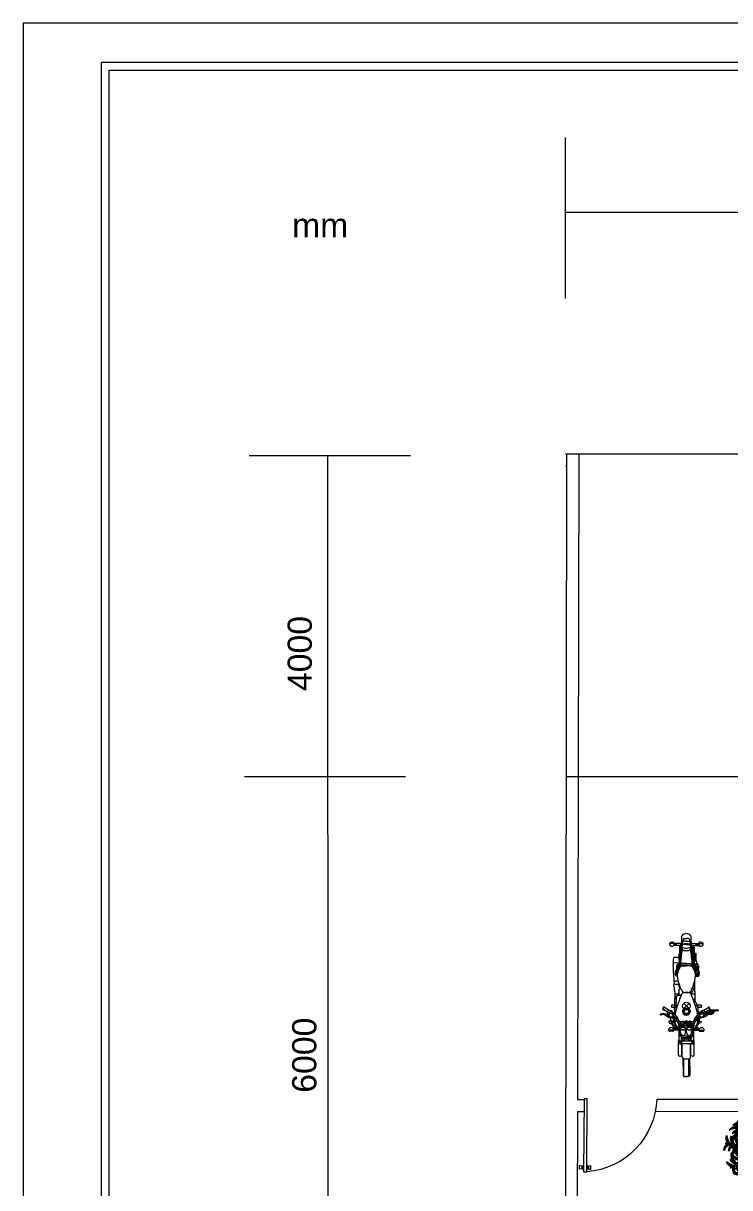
# Model space of a CAD drawing. Header units: millimetres. Extents: x -91.7 to -12.1, y -5.4 to 78.9.
# Drawn here: x -91.73 to -82.96, y 8.88 to 23.33 of the extents above; entities that cross this region are included whole.
import ezdxf

# ---------------------------------------------------------------- set-up
doc = ezdxf.new("R2010")
doc.units = ezdxf.units.MM
doc.linetypes.add('CONTINUA', pattern=[0])
doc.layers.get('0').update_dxf_attribs({"lineweight": 5})
for name, color, linetype, lineweight in [('Denah', 7, 'Continuous', 13), ('Furniture', 253, 'Continuous', 9), ('Pintu DKK', 7, 'Continuous', 9)]:
    doc.layers.add(name, color=color, linetype=linetype, lineweight=lineweight)
doc.layers.add('Tanaman', color=112, linetype='CONTINUA')
doc.layers.add('Tulisan', color=112, linetype='CONTINUA')
doc.styles.get("Standard").update_dxf_attribs({"font": 'Arial.ttf'})

# ---------------------------------------------------------------- blocks, each defined once
blk = doc.blocks.new('pintu benar')
at = {"lineweight": 15}
for p, q in [((19.807, -25.466), (21.268, -25.459)), ((21.133, -25.457), (21.155, -25.445)), ((21.133, -25.457), (21.231, -25.456)), ((21.133, -25.46), (21.133, -25.457)), ((21.219, -25.378), (21.145, -25.378)), ((21.154, -25.423), (21.145, -25.378)), ((21.166, -25.423), (21.154, -25.423)), ((21.155, -25.445), (21.155, -25.438)), ((21.161, -25.438), (21.155, -25.438)), ((21.155, -25.445), (21.209, -25.445)), ((21.161, -25.438), (21.161, -25.43)), ((21.166, -25.43), (21.161, -25.43)), ((21.161, -25.438), (21.203, -25.437)), ((21.166, -25.43), (21.166, -25.423)), ((21.166, -25.423), (21.198, -25.423)), ((21.166, -25.43), (21.198, -25.43)), ((21.198, -25.43), (21.198, -25.423)), ((21.198, -25.423), (21.21, -25.423)), ((21.198, -25.43), (21.203, -25.43)), ((21.203, -25.437), (21.203, -25.43)), ((21.203, -25.437), (21.209, -25.437)), ((21.209, -25.445), (21.209, -25.437)), ((21.231, -25.456), (21.209, -25.445)), ((21.21, -25.423), (21.219, -25.378)), ((21.231, -25.459), (21.231, -25.456)), ((21.269, -25.523), (19.807, -25.531)), ((21.134, -25.525), (21.134, -25.528)), ((21.134, -25.528), (21.231, -25.527)), ((21.134, -25.528), (21.156, -25.54)), ((21.154, -25.562), (21.146, -25.606)), ((21.22, -25.606), (21.146, -25.606)), ((21.166, -25.562), (21.154, -25.562)), ((21.156, -25.54), (21.209, -25.539)), ((21.156, -25.54), (21.156, -25.547)), ((21.162, -25.547), (21.156, -25.547)), ((21.162, -25.547), (21.162, -25.554)), ((21.162, -25.547), (21.203, -25.547)), ((21.166, -25.554), (21.162, -25.554)), ((21.166, -25.554), (21.166, -25.562)), ((21.166, -25.554), (21.199, -25.554)), ((21.166, -25.562), (21.199, -25.562)), ((21.182, -25.525), (21.182, -25.525)), ((21.182, -25.525), (21.182, -25.525)), ((21.199, -25.554), (21.203, -25.554)), ((21.199, -25.554), (21.199, -25.562)), ((21.199, -25.562), (21.211, -25.562)), ((21.203, -25.547), (21.203, -25.554)), ((21.203, -25.547), (21.209, -25.547)), ((21.231, -25.527), (21.209, -25.539)), ((21.209, -25.539), (21.209, -25.547)), ((21.211, -25.562), (21.22, -25.606)), ((21.231, -25.524), (21.231, -25.527))]:
    blk.add_line(p, q, dxfattribs=at)
for p, q in [((19.807, -25.531), (19.807, -25.466)), ((21.268, -25.459), (21.269, -25.523))]:
    blk.add_line(p, q)
at = {"color": 8, "lineweight": 15}
blk.add_arc((19.755, -25.41), 1.517, 271.9597, 355.7243, dxfattribs=at)
blk = doc.blocks.new('BIKE 3')
at = {"color": 0}
for p, q in [((761, 306), (808, 380)), ((823, 383), (836, 375)), ((451, 223), (451, 271)), ((463, 207), (463, 287)), ((465, 126), (465, 207)), ((467, 206), (467, 289)), ((470, 290), (475, 290)), ((480, 170), (480, 208)), ((501, 194), (501, 226)), ((507, 245), (507, 253)), ((574, 262), (574, 239)), ((574, 231), (574, 227)), ((590, 278), (610, 278)), ((615, 224), (615, 273)), ((669, 236), (705, 207)), ((670, 237), (702, 283)), ((672, 240), (709, 211)), ((695, 306), (743, 267)), ((709, 284), (743, 259)), ((719, 304), (757, 304)), ((730, 202), (735, 208)), ((731, 277), (739, 288)), ((762, 307), (790, 289)), ((789, 370), (799, 370)), ((790, 289), (839, 360)), ((1222, 199), (1223, 197)), ((1561, 216), (1565, 110)), ((1650, 199), (1654, 119)), ((1840, 113), (1840, 208)), ((1860, 199), (1860, 158)), ((1873, 94), (1873, 197)), ((1876, 198), (1876, 273)), ((-286, 41), (-91, 41)), ((-111, 54), (8, 54)), ((-91, 41), (4, 41)), ((30, 66), (246, 66)), ((62, 126), (258, 126)), ((64, 75), (246, 75)), ((68, 75), (68, 66)), ((92, 75), (92, 66)), ((245, -94), (246, 82)), ((250, 75), (249, -88)), ((251, 87), (296, 88)), ((289, 81), (255, 80)), ((265, 129), (292, 129)), ((294, 76), (296, -88)), ((295, 31), (299, 35)), ((295, 30), (327, 29)), ((298, 119), (458, 119)), ((301, 37), (301, 83)), ((301, 78), (342, 78)), ((307, 72), (301, 71)), ((301, 66), (338, 66)), ((303, 38), (329, 37)), ((342, -1), (342, 78)), ((369, -1), (369, 74)), ((426, 15), (493, 8)), ((427, 93), (492, 95)), ((465, 170), (484, 170)), ((480, 118), (521, 118)), ((495, 170), (501, 170)), ((501, 180), (501, 159)), ((507, 78), (520, 78)), ((534, 78), (538, 78)), ((575, 67), (575, 79)), ((575, 0), (575, 47)), ((575, 0), (575, -47)), ((600, 67), (600, 76)), ((600, 0), (600, 47)), ((600, 0), (600, -47)), ((819, 47), (902, -44)), ((819, -47), (902, 43)), ((1029, 117), (1132, 117)), ((1038, 81), (1038, 117)), ((1061, 117), (1061, 132)), ((1143, 107), (1143, 94)), ((1365, 178), (1425, 178)), ((1475, 111), (1834, 107)), ((1510, 63), (1510, 0)), ((1510, -63), (1510, 0)), ((1521, 0), (1521, 91)), ((1521, 0), (1521, -91)), ((1532, 101), (1539, 101)), ((1538, 133), (1544, 134)), ((1539, 123), (1545, 123)), ((1547, 125), (1546, 132)), ((1549, 0), (1549, 91)), ((1549, 0), (1549, -91)), ((1599, 110), (1607, 119)), ((1607, 119), (1698, 119)), ((1698, 119), (1712, 109)), ((1792, 87), (1799, 73)), ((1795, 108), (1813, 73)), ((1814, 108), (1830, 72)), ((1822, 89), (1868, 89)), ((1840, 158), (1873, 158)), ((1858, 0), (1858, 61)), ((1858, 0), (1858, -61)), ((1870, 0), (1870, 19)), ((1870, 0), (1870, -19)), ((1913, 0), (1913, 57)), ((1913, 0), (1913, -57)), ((1953, 34), (1953, 0)), ((1953, -34), (1953, 0)), ((-286, -41), (-91, -41)), ((-286, -41), (-286, -41)), ((-111, -54), (8, -54)), ((-91, -41), (4, -41)), ((30, -66), (245, -66)), ((62, -126), (258, -126)), ((64, -75), (245, -75)), ((68, -75), (68, -66)), ((92, -75), (92, -66)), ((296, -99), (250, -99)), ((254, -93), (291, -93)), ((265, -129), (292, -129)), ((296, -34), (328, -36)), ((296, -35), (299, -39)), ((298, -119), (458, -119)), ((301, -94), (301, -40)), ((301, -78), (342, -78)), ((302, -40), (330, -41)), ((302, -66), (337, -66)), ((342, -80), (342, -1)), ((369, -1), (369, -77)), ((426, -81), (493, -88)), ((427, -3), (492, -1)), ((465, -126), (465, -207)), ((465, -170), (489, -170)), ((480, -118), (521, -118)), ((480, -170), (480, -208)), ((489, -170), (501, -170)), ((501, -195), (501, -159)), ((534, -78), (538, -78)), ((575, -67), (575, -79)), ((600, -67), (600, -76)), ((766, -175), (766, -209)), ((766, -189), (865, -189)), ((874, -191), (874, -184)), ((931, -143), (1083, -143)), ((1054, -143), (1057, -139)), ((1058, -72), (1058, -133)), ((1058, -81), (1091, -81)), ((1058, -90), (1089, -90)), ((1097, -138), (1098, -137)), ((1105, -135), (1263, -135)), ((1430, -134), (1811, -134)), ((1465, -117), (1818, -117)), ((1475, -111), (1834, -107)), ((1518, -141), (1547, -141)), ((1524, -188), (1538, -188)), ((1527, -155), (1538, -155)), ((1528, -174), (1528, -163)), ((1532, -101), (1539, -101)), ((1544, -183), (1544, -161)), ((1593, -161), (1705, -161)), ((1596, -146), (1705, -146)), ((1711, -155), (1711, -151)), ((1792, -87), (1799, -73)), ((1795, -108), (1813, -73)), ((1814, -108), (1830, -72)), ((1817, -129), (1819, -108)), ((1822, -89), (1868, -89)), ((1840, -113), (1840, -208)), ((1840, -158), (1873, -158)), ((1860, -199), (1860, -158)), ((1873, -94), (1873, -197)), ((451, -223), (451, -271)), ((463, -207), (463, -287)), ((467, -206), (467, -289)), ((470, -290), (475, -290)), ((501, -194), (501, -226)), ((507, -245), (507, -253)), ((669, -236), (705, -207)), ((670, -237), (702, -283)), ((672, -240), (709, -211)), ((677, -267), (677, -267)), ((695, -306), (748, -263)), ((709, -284), (743, -259)), ((719, -304), (745, -304)), ((719, -311), (745, -311)), ((721, -319), (745, -319)), ((730, -202), (735, -208)), ((731, -277), (745, -296)), ((745, -247), (745, -424)), ((745, -252), (760, -252)), ((745, -258), (760, -258)), ((745, -268), (760, -268)), ((750, -242), (754, -242)), ((760, -423), (760, -247)), ((760, -304), (808, -380)), ((762, -307), (790, -289)), ((787, -371), (787, -523)), ((789, -370), (799, -370)), ((790, -289), (839, -360)), ((800, -371), (800, -523)), ((823, -383), (836, -375)), ((1876, -198), (1876, -273)), ((789, -524), (799, -524))]:
    blk.add_line(p, q, dxfattribs=at)
for points in [[(834, 168), (834, 238), (879, 238), (879, 168)], [(834, -242), (834, -188), (879, -188), (879, -242)], [(855, -188), (855, -152), (875, -152), (875, -188)]]:
    blk.add_lwpolyline(points, close=True, dxfattribs=at)
for points in [[(-111, 54), (-258, 54), (-286, 41), (-286, -16)], [(-111, -54), (-258, -54), (-286, -41), (-286, 16)], [(-286, -41), (-286, -41)], [(-286, -41), (-286, -41)], [(-286, -41), (-286, -41)], [(-286, -41), (-286, -41)], [(-286, -41), (-286, -41)]]:
    blk.add_lwpolyline(points, dxfattribs=at)
for points in [[(308, 126, 0.162998), (302, 128, 0.174499), (296, 127, 0.112534), (292, 121, 0.071593), (289, 111, 0.056368), (288, 99, 0.056229), (290, 88, 0.071069)], [(805, 0, 0.074545), (803, 19, 0.085152), (795, 33, 0.106245), (783, 44, 0.128192), (771, 47, 0.128192), (758, 44, 0.106245), (746, 33, 0.085152), (738, 19, 0.074545), (736, 0, 0.074545)], [(736, 0, 0.074545), (738, -19, 0.085152), (746, -33, 0.106245), (758, -44, 0.128192), (771, -47, 0.128192), (783, -44, 0.106245), (795, -33, 0.085152), (803, -19, 0.074545), (805, 0, 0.074545)], [(800, 0, 0.070978), (797, 16, 0.082547), (791, 29, 0.106804), (781, 38, 0.13387), (771, 41, 0.13387), (760, 38, 0.106804), (750, 29, 0.082547), (744, 16, 0.070978), (742, 0, 0.070978)], [(742, 0, 0.070978), (744, -16, 0.082547), (750, -29, 0.106804), (760, -38, 0.13387), (771, -41, 0.13387), (781, -38, 0.106804), (791, -29, 0.082547), (797, -16, 0.070978), (800, 0, 0.070978)], [(1403, 142, 0.056144), (1399, 152, 0.085082), (1395, 158, 0.153535), (1390, 160, 0.197677), (1386, 159, 0.1268), (1382, 155, 0.072333), (1380, 146, 0.051836)], [(288, -99, 0.04633), (288, -109, 0.054735), (290, -117, 0.075752), (294, -124, 0.115645), (298, -128, 0.152555), (303, -129, 0.131265), (308, -126, 0.08683)]]:
    blk.add_lwpolyline(points, format="xyb", dxfattribs=at)
for points in [[(493, 96, 0.18436), (486, 93, 0.102224), (479, 83, 0.061167), (475, 70, 0.04746), (473, 52, 0.04746), (475, 34, 0.061167), (479, 21, 0.102224), (486, 10, 0.18436), (493, 8, 0.18436), (500, 10, 0.102224), (508, 21, 0.061167), (512, 34, 0.04746), (514, 52, 0.04746), (512, 70, 0.061167), (508, 83, 0.102224), (500, 93, 0.18436)], [(493, 91, 0.18436), (487, 88, 0.102224), (480, 79, 0.061167), (476, 67, 0.04746), (475, 51, 0.04746), (476, 35, 0.061167), (480, 23, 0.102224), (487, 14, 0.18436), (493, 11, 0.18436), (499, 14, 0.102224), (506, 23, 0.061167), (510, 35, 0.04746), (511, 51, 0.04746), (510, 67, 0.061167), (506, 79, 0.102224), (499, 88, 0.18436)], [(558, 114, 0.137096), (555, 114, 0.107007), (551, 111, 0.081077), (548, 108, 0.06906), (547, 103, 0.06906), (546, 97, 0.081077), (548, 93, 0.107007), (550, 90, 0.137096), (553, 88, 0.137096), (557, 88, 0.107007), (560, 91, 0.081077), (563, 94, 0.06906), (564, 99, 0.06906), (565, 105, 0.081077), (564, 109, 0.107007), (561, 113, 0.137096)], [(549, 52), (549, 62, -0.414214), (554, 67), (610, 67, -0.414214), (615, 62), (615, 52, -0.414214), (610, 47), (554, 47, -0.414214)], [(493, 0, 0.18436), (486, -3, 0.102224), (479, -13, 0.061167), (475, -27, 0.04746), (473, -44, 0.04746), (475, -62, 0.061167), (479, -76, 0.102224), (486, -86, 0.18436), (493, -88, 0.18436), (500, -86, 0.102224), (508, -76, 0.061167), (512, -62, 0.04746), (514, -44, 0.04746), (512, -27, 0.061167), (508, -13, 0.102224), (500, -3, 0.18436)], [(493, -5, 0.18436), (487, -8, 0.102224), (480, -17, 0.061167), (476, -29, 0.04746), (475, -45, 0.04746), (476, -61, 0.061167), (480, -73, 0.102224), (487, -83, 0.18436), (493, -85, 0.18436), (499, -83, 0.102224), (506, -73, 0.061167), (510, -61, 0.04746), (511, -45, 0.04746), (510, -29, 0.061167), (506, -17, 0.102224), (499, -8, 0.18436)], [(558, -114, 0.137096), (561, -113, 0.107007), (564, -109, 0.081077), (565, -105, 0.06906), (564, -99, 0.06906), (563, -94, 0.081077), (560, -91, 0.107007), (557, -88, 0.137096), (553, -88, 0.137096), (550, -90, 0.107007), (548, -93, 0.081077), (546, -97, 0.06906), (547, -103, 0.06906), (548, -108, 0.081077), (551, -111, 0.107007), (555, -114, 0.137096)], [(549, -52), (549, -62, 0.414214), (554, -67), (610, -67, 0.414214), (615, -62), (615, -52, 0.414214), (610, -47), (554, -47, 0.414214)], [(739, -199), (739, -192, -0.414214), (743, -188), (756, -188, -0.414214), (759, -192), (759, -199, -0.414214), (756, -202), (743, -202, -0.414214)], [(1335, -171), (1335, -170, -0.414214), (1341, -165), (1378, -165, -0.414214), (1384, -170), (1384, -171, -0.414214), (1378, -176), (1341, -176, -0.414214)], [(742, -429), (742, -443, 0.414214), (747, -448), (760, -448, 0.414214), (765, -443), (765, -429, 0.414214), (760, -423), (747, -423, 0.414214)]]:
    blk.add_lwpolyline(points, format="xyb", close=True, dxfattribs=at)
for centre, radius in [((721, 412), 11.3), ((859, 0), 61.7), ((728, -404), 11.3)]:
    blk.add_circle(centre, radius, dxfattribs=at)
for centre, radius, start, end in [((678, 377), 43.8, 356.11, 34.5149), ((576, 381), 157, 335.521, 9.8102), ((817, 374), 10.7, 58.5909, 147.4396), ((798, 336), 43.8, 27.2359, 77.1495), ((661, -54), 266, 94.4969, 146.3702), ((467, 271), 16.1, 122.478, 180), ((467, 223), 16.1, 180, 236.6758), ((479, 241), 37.4, 236.6758, 239.4499), ((669, -72), 268, 95.7787, 141.7622), ((497, 224), 72.1, 116.5157, 122.478), ((471, 227), 21.4, 239.4499, 303.9196), ((470, 279), 10.7, 90, 116.5157), ((588, 113), 118, 120.9152, 170.6258), ((475, 279), 10.7, 60.4512, 90), ((427, 195), 107, 50.303, 60.4512), ((437, 278), 82.6, 303.9196, 319.8337), ((596, 109), 118, 120.9152, 162.8364), ((475, 253), 32.1, 0, 50.303), ((475, 245), 32.1, 319.8337, 0), ((762, -189), 466, 98.2689, 120.2448), ((770, -193), 466, 99.8092, 120.2448), ((590, 262), 16.1, 90, 180), ((580, 227), 5.35, 180, 257.0419), ((610, 358), 139, 257.0419, 270.108), ((959, 307), 371, 193.685, 195.7923), ((814, 264), 213, 192.4698, 195.6556), ((959, 307), 371, 198.4449, 204.6334), ((610, 273), 5.35, 0, 90), ((610, 224), 5.35, 270.108, 0), ((782, 274), 181, 197.8118, 201.3124), ((577, 308), 162, 282.6448, 317.0359), ((814, 264), 213, 200.2574, 210.9013), ((782, 274), 181, 206.8349, 219.1999), ((573, 302), 186, 290.0845, 327.5257), ((641, 206), 5.35, 15.258, 94.4969), ((642, 200), 5.35, 275.7787, 5.1224), ((638, 272), 65.4, 276.8609, 298.2339), ((609, 197), 37.8, 5.1224, 15.258), ((648, -29), 228, 78.6059, 90.3415), ((688, 225), 21.4, 145.519, 220.1735), ((696, 232), 32.9, 220.1735, 272.0633), ((777, 260), 99.8, 153.8354, 174.1311), ((777, 260), 99.8, 177.6075, 186.9102), ((692, 302), 5.35, 50.7024, 153.8354), ((815, 246), 140, 140.8329, 154.5058), ((795, 303), 107, 178.4412, 196.5102), ((492, 404), 290, 314.6409, 330.4011), ((706, 280), 5.35, 52.2473, 145.519), ((653, 378), 69.5, 320.8329, 356.981), ((871, -693), 890, 91.3139, 100.0407), ((411, 318), 308, 354.2669, 359.4898), ((704, 222), 36.4, 358.7033, 35.0034), ((719, 222), 21.4, 319.1855, 358.7033), ((715, 276), 69.6, 287.813, 304.5915), ((743, 285), 5, 36.0442, 142.8763), ((714, 220), 40.6, 39.0272, 51.9723), ((740, 263), 5, 330.4011, 50.7024), ((926, 418), 221, 216.0442, 229.5793), ((714, 220), 40.6, 358.6792, 35.0264), ((505, 148), 251, 9.2486, 15.3175), ((715, 283), 75.3, 301.784, 4.5483), ((757, 309), 5, 270, 327.4396), ((682, 193), 97.8, 24.0671, 37.4396), ((789, 371), 1.07, 180, 270), ((799, 371), 1.07, 270, 0), ((830, 366), 10.7, 325.2222, 58.5909), ((851, 175), 21.4, 43.3243, 91.3139), ((2487, 37913), 37758, 267.539, 267.8259), ((816, 142), 68.7, 24.8614, 43.3243), ((-51838, 357416), 361129, 278.42402, 278.4472), ((1212, 194), 10.7, 28.5514, 98.4472), ((1349, 150), 136, 161.9884, 190.9532), ((1229, 188), 10.7, 94.4358, 161.9884), ((1860, -7946), 8170, 92.3656, 94.4358), ((593, 121), 670, 1.209, 6.9337), ((1534, -548), 764, 81.9901, 90.8607), ((1639, 199), 10.7, 2.8271, 81.9901), ((1897, 231), 64.2, 153.4421, 188.6553), ((1854, 224), 21.4, 188.6553, 237.2071), ((1858, 250), 21.4, 109.0176, 153.4421), ((1873, 252), 54.9, 237.2071, 269.1988), ((1877, 196), 77.9, 96.257, 109.0176), ((1871, 252), 21.4, 10.9617, 96.257), ((1872, 219), 21.4, 269.1988, 353.83), ((1760, 231), 135, 353.83, 10.9617), ((329, -8), 329, 171.0166, 178.6471), ((30, 39), 26.8, 90, 171.0166), ((79, 102), 32.3, 141.0714, 228.4269), ((62, 116), 10.7, 90, 141.0714), ((64, 86), 10.7, 228.4269, 270), ((280, 99), 34.9, 129.1267, 201.768), ((251, 82), 5, 91.2454, 179.6351), ((255, 75), 5, 91.5482, 179.618), ((265, 118), 10.7, 90, 129.1267), ((321, 100), 45, 139.9272, 195.4008), ((289, 76), 5, 0.7742, 91.5482), ((333, 102), 42.3, 162.4663, 198.6092), ((291, -246), 374, 88.4425, 89.8271), ((298, 113), 5.35, 90, 162.4663), ((296, 83), 5, 0, 91.2454), ((303, 33), 5, 87.5104, 149.0362), ((304, 81), 9.86, 283.8649, 337.6772), ((298, 118), 13.1, 2.8664, 39.6164), ((588, -22), 265, 157.7855, 175.5512), ((593, -22), 265, 161.139, 175.5512), ((352, 74), 10.7, 98.3928, 157.7855), ((355, 58), 27.1, 78.207, 98.3928), ((358, 74), 10.7, 0, 78.207), ((355, -22), 102, 70.9427, 83.2667), ((420, 90), 44.8, 140.3451, 189.8858), ((422, 54), 39.2, 81.9071, 275.5234), ((472, 86), 74.1, 154.0504, 182.4153), ((467, 92), 46.5, 144.5037, 178.5752), ((530, 97), 48.2, 153.363, 182.1982), ((756, -192), 367, 113.6956, 133.005), ((753, -188), 367, 114.8801, 132.0607), ((540, 106), 22.6, 87.6878, 168.8293), ((634, 101), 116, 174.9607, 183.2797), ((634, 101), 116, 186.3272, 199.1308), ((218, -3), 314, 0.4743, 11.9881), ((218, 3), 314, 348.0119, 359.5257), ((557, 106), 25.5, 112.3341, 169.2834), ((648, 101), 116, 174.9607, 177.8282), ((648, 101), 116, 181.0009, 199.1308), ((550, 106), 30.9, 237.6522, 307.5564), ((232, -3), 314, 0.4743, 11.9881), ((232, 3), 314, 348.0119, 359.5257), ((548, 90), 39.9, 67.1567, 100.0783), ((580, 109), 73.7, 237.8956, 265.8204), ((234, -3), 314, 0.4743, 8.7537), ((234, 3), 314, 351.2463, 359.5257), ((548, 90), 39.9, 55.1657, 58.4949), ((559, 95), 16.1, 307.5564, 351.4647), ((565, 114), 10.7, 5.5725, 55.1657), ((657, 78), 81.8, 117.0473, 179.6062), ((484, 106), 92.2, 351.4647, 5.5725), ((628, 82), 69.5, 102.6448, 114.8801), ((686, 69), 86.1, 152.2647, 175.3911), ((668, 45), 62.6, 178.1353, 208.6436), ((792, 60), 186, 162.8434, 177.8981), ((664, 154), 56.6, 190.2344, 217.1371), ((638, 94), 32.1, 122.0873, 152.2647), ((585, -2), 32.3, 3.7037, 31.4497), ((585, 2), 32.3, 328.5503, 356.2963), ((580, 304), 162, 283.3715, 301.3249), ((672, 158), 56.6, 189.3206, 216.9338), ((634, 122), 32.1, 107.1265, 117.0473), ((646, 80), 48, 101.4778, 122.0873), ((847, 299), 227, 214.8443, 221.5826), ((855, 304), 227, 214.9067, 221.5218), ((779, 0), 65.4, 96.0397, 263.9603), ((723, 65), 118, 77.8302, 93.9159), ((776, 0), 59.2, 96.8553, 263.1447), ((224, -1818), 2066, 66.226, 75.3033), ((774, 32), 26.8, 45.2016, 99.5831), ((775, 44), 21.4, 53.3568, 98.3291), ((835, -1764), 1935, 84.8293, 91.5713), ((739, -5), 82.4, 3.5313, 53.3568), ((739, 5), 82.4, 306.6432, 356.4687), ((734, -7), 82.4, 4.9264, 45.2016), ((734, 7), 82.4, 314.7984, 355.0736), ((739, 154), 125, 356.6367, 8.2567), ((942, 167), 35.7, 359.0902, 32.2964), ((1007, 142), 21.4, 2.4197, 84.8293), ((241, 110), 789, 358.1325, 2.4197), ((1027, -13), 150, 76.3249, 89.1804), ((854, 144), 199, 357.1486, 11.3635), ((1057, 247), 64.2, 267.8259, 278.424), ((1044, 43), 32.1, 3.1379, 66.226), ((1057, 111), 21.4, 16.782, 76.3249), ((344, 5), 733, 359.6438, 3.1379), ((1049, 109), 29.9, 16.582, 16.782), ((1684, -16), 606, 175.8623, 178.4466), ((1144, 23), 64.2, 117.4623, 175.8623), ((1406, -482), 632, 96.0441, 117.4623), ((1132, 107), 10.7, 1.5482, 90.1731), ((1201, 39), 85.3, 77.8259, 132.9545), ((1354, -69), 217, 55.7768, 94.0288), ((1396, 142), 50.9, 142.4974, 174.0224), ((1365, 167), 10.7, 90, 142.4974), ((1439, 141), 66.5, 146.2979, 174.4306), ((1461, 146), 73.5, 154.8594, 169.0097), ((1462, 545), 392, 259.7205, 277.835), ((1404, 153), 30.2, 18.3548, 54.9232), ((1425, 167), 10.7, 41.095, 90), ((1384, 119), 57.4, 11.0089, 38.6482), ((1406, 151), 35.6, 5.4435, 41.095), ((1398, 119), 57.4, 4.6068, 37.9011), ((1412, 119), 57.4, 356.0108, 36.9065), ((1425, 119), 57.4, 352.3592, 36.9849), ((1427, 35), 89.8, 28.6986, 56.7887), ((1437, 119), 57.4, 351.8913, 37.1496), ((1440, 116), 67.3, 356.0657, 35.4453), ((1539, -18), 120, 93.7127, 111.5258), ((1413, 109), 101, 0.9619, 27.161), ((1478, 63), 32.1, 0, 28.6986), ((1517, 146), 10.7, 52.0446, 97.835), ((1532, 91), 10.7, 90, 180), ((1500, 124), 39, 339.8112, 52.0446), ((1539, 91), 10.7, 0, 90), ((1544, 132), 2.14, 4.3987, 94.6534), ((1544, 125), 2.14, 273.2245, 4.3987), ((2220, 14007), 13932, 267.2401, 268.2527), ((2220, 14005), 13932, 267.2401, 267.631), ((1642, -454), 538, 75.2679, 89.7715), ((2128, -8), 369, 172.3535, 178.7337), ((2128, 8), 369, 181.2663, 187.6465), ((1800, 36), 37.5, 93.6051, 172.3535), ((1819, 93), 28.2, 147.7086, 172.5752), ((1807, 94), 16.1, 172.5752, 205.641), ((1807, -75), 148, 71.5083, 93.6051), ((2075, -14), 277, 161.5361, 177.0433), ((2075, 14), 277, 182.9567, 198.4639), ((1530, -11392), 11478, 87.7087, 88.5244), ((1834, 113), 5.35, 269.3643, 0), ((1853, 61), 5.35, 0, 71.5083), ((1879, 45), 16.1, 89.7388, 174.8595), ((1891, 44), 28.2, 174.8595, 213.0564), ((1854, 19), 16.1, 0, 33.0564), ((1868, 94), 5.35, 270, 0), ((1878, -126), 187, 70.2249, 89.5812), ((1937, 34), 16.1, 0, 76.3878), ((1987, 49), 28.4, 46.8256, 87.7087), ((1944, 3), 91.1, 358.243, 46.8256), ((1944, -3), 91.1, 313.1744, 1.757), ((329, 8), 329, 181.3529, 188.9834), ((30, -39), 26.8, 188.9834, 270), ((79, -102), 32.3, 131.5731, 218.9286), ((62, -116), 10.7, 218.9286, 270), ((64, -86), 10.7, 90, 131.5731), ((250, -94), 5, 179.6351, 270), ((280, -99), 34.9, 177.9696, 230.8733), ((254, -88), 5, 179.618, 270), ((265, -118), 10.7, 230.8733, 270), ((321, -100), 45, 179.4662, 220.0728), ((291, -88), 5, 270, 0.7742), ((333, -102), 42.3, 176.3282, 197.5337), ((298, -113), 5.35, 197.5337, 270), ((291, 246), 374, 270.1729, 271.5575), ((296, -94), 5, 270, 0), ((303, -35), 5, 220.6013, 267.7094), ((298, -118), 13.1, 320.3836, 357.1336), ((588, 19), 265, 184.4488, 202.2145), ((593, 19), 265, 184.4488, 198.861), ((352, -77), 10.7, 202.2145, 261.6072), ((355, -61), 27.1, 261.6072, 281.793), ((358, -77), 10.7, 281.793, 0), ((355, 19), 102, 276.7333, 294.8984), ((420, -90), 44.8, 170.1142, 219.6549), ((422, -42), 39.2, 81.9071, 275.5234), ((472, -86), 74.1, 177.5847, 205.9496), ((467, -92), 46.5, 167.1296, 215.4963), ((661, 54), 266, 210.661, 265.5031), ((669, 72), 268, 216.7554, 264.2213), ((530, -97), 48.2, 168.5129, 206.637), ((753, 188), 367, 227.3251, 245.1199), ((756, 192), 367, 226.995, 246.3044), ((634, -101), 116, 176.7203, 185.0393), ((540, -106), 22.6, 191.1707, 272.3122), ((634, -101), 116, 160.8692, 173.6728), ((648, -101), 116, 160.8692, 178.9991), ((648, -101), 116, 182.1718, 185.0393), ((557, -106), 25.5, 190.7166, 247.6659), ((550, -106), 30.9, 52.4436, 122.3478), ((580, -109), 73.7, 94.1796, 122.1044), ((548, -90), 39.9, 259.9217, 292.8433), ((559, -95), 16.1, 8.5353, 52.4436), ((548, -90), 39.9, 301.5051, 304.8343), ((565, -114), 10.7, 304.8343, 354.4275), ((657, -78), 81.8, 180.3938, 242.9527), ((484, -106), 92.2, 354.4275, 8.5353), ((582, -61), 125, 275.9386, 304.5183), ((628, -82), 69.5, 245.1199, 257.3552), ((686, -69), 86.1, 184.6089, 207.7353), ((668, -45), 62.6, 151.3564, 181.8647), ((792, -60), 186, 182.1019, 197.1566), ((638, -94), 32.1, 207.7353, 237.9127), ((664, -154), 56.6, 142.8629, 169.7656), ((577, -308), 162, 42.9641, 77.3552), ((672, -158), 56.6, 143.0662, 170.6794), ((580, -304), 162, 58.6751, 76.6285), ((634, -122), 32.1, 242.9527, 252.8735), ((646, -80), 48, 237.9127, 258.5222), ((560, -31), 174, 291.2356, 306.3114), ((573, -302), 186, 32.4743, 69.9155), ((847, -299), 227, 138.4174, 145.1557), ((855, -304), 227, 138.4782, 145.0933), ((723, -65), 118, 266.0841, 282.1698), ((224, 1818), 2066, 284.6967, 293.774), ((774, -32), 26.8, 260.4169, 314.7984), ((775, -44), 21.4, 261.6709, 306.6432), ((885, -184), 10.7, 104.9005, 180), ((862, -98), 78.3, 284.9005, 321.068), ((931, -154), 10.7, 90, 141.068), ((1112, -290), 220, 132.3055, 138.2462), ((1053, -49), 119, 213.3859, 232.4739), ((1044, -43), 32.1, 293.774, 356.8621), ((1048, -133), 10.7, 328.0274, 0), ((344, -5), 733, 356.8621, 0.3562), ((1684, 16), 606, 181.5534, 184.1377), ((1144, -23), 64.2, 184.1377, 242.5377), ((1083, -122), 21.4, 270, 309.5387), ((1127, -92), 38.2, 140.0232, 181.4996), ((1105, -93), 16.1, 181.4996, 246.6427), ((1105, -145), 10.7, 90, 129.5387), ((1255, 255), 395, 246.6427, 260.5223), ((1406, 482), 632, 242.5377, 263.9559), ((1354, 69), 217, 265.9712, 304.2232), ((1495, -169), 154, 172.1779, 178.584), ((1495, -169), 154, 182.7243, 189.9832), ((1404, -172), 42.4, 144.2076, 169.9356), ((1404, -172), 42.4, 185.0351, 211.1608), ((1361, -173), 37.8, 326.657, 46.5737), ((1108, 6666), 6813, 272.5486, 273.2315), ((1384, -173), 43.2, 331.7508, 49.9014), ((1397, -171), 45.2, 329.8767, 44.2278), ((1413, -172), 45.2, 331.3167, 48.0597), ((1427, -175), 45.2, 333.1337, 53.4177), ((1443, -177), 45.2, 333.4944, 59.7642), ((1455, -177), 45.2, 327.9971, 63.0183), ((1427, -35), 89.8, 303.2113, 331.3014), ((1500, -174), 28.7, 232.9585, 358.1191), ((1500, -164), 28.5, 2.0694, 105.566), ((1539, 18), 120, 248.4742, 266.2873), ((1478, -63), 32.1, 331.3014, 0), ((1532, -91), 10.7, 180, 270), ((1538, -161), 5.35, 0, 90), ((1538, -183), 5.35, 270, 0), ((1539, -91), 10.7, 270, 0), ((1590, -169), 50.6, 136.8041, 165.0837), ((1553, -86), 84.6, 263.4625, 302.081), ((2220, -14007), 13932, 91.7473, 92.7599), ((2220, -14005), 13932, 92.369, 92.7599), ((1549, -198), 70.3, 44.2115, 65.8484), ((1595, -153), 5.35, 302.081, 44.2115), ((1642, 454), 538, 270.2285, 284.7321), ((1705, -151), 5.35, 0, 90), ((1705, -155), 5.35, 270, 0), ((1800, -36), 37.5, 187.6465, 266.3949), ((1807, -94), 16.1, 154.359, 187.4248), ((1819, -93), 28.2, 187.4248, 212.2914), ((1807, 75), 148, 266.3949, 288.4917), ((1811, -129), 5.35, 270, 352.8434), ((1530, 11392), 11478, 271.4756, 272.3012), ((1834, -113), 5.35, 0, 90.6357), ((1853, -61), 5.35, 288.4917, 0), ((1891, -44), 28.2, 146.9436, 185.1405), ((1879, -45), 16.1, 185.1405, 270.2612), ((1854, -19), 16.1, 326.9436, 0), ((1868, -94), 5.35, 0, 90), ((1878, 126), 187, 270.4188, 289.7751), ((1937, -34), 16.1, 283.6122, 0), ((1987, -49), 28.4, 272.2913, 313.1744), ((467, -223), 16.1, 123.3242, 180), ((467, -271), 16.1, 180, 237.522), ((479, -241), 37.4, 120.5501, 123.3242), ((497, -224), 72.1, 237.522, 243.4843), ((471, -227), 21.4, 56.0804, 120.5501), ((470, -279), 10.7, 243.4843, 270), ((475, -279), 10.7, 270, 299.5488), ((427, -195), 107, 299.5488, 309.697), ((437, -278), 82.6, 40.1663, 56.0804), ((475, -253), 32.1, 309.697, 0), ((475, -245), 32.1, 0, 40.1663), ((731, -210), 143, 176.8662, 191.5327), ((596, -237), 5.35, 191.5327, 252.9735), ((599, -230), 13.4, 252.9735, 301.2477), ((603, -237), 5.35, 301.2477, 350.3235), ((416, -205), 195, 350.3235, 359.2011), ((641, -206), 5.35, 265.5031, 344.742), ((642, -200), 5.35, 354.8776, 84.2213), ((609, -197), 37.8, 344.742, 354.8776), ((638, -272), 65.4, 61.7661, 83.1391), ((648, 29), 228, 269.6585, 281.3941), ((688, -225), 21.4, 139.8265, 214.481), ((696, -232), 32.9, 87.9367, 139.8265), ((777, -260), 99.8, 173.0898, 184.0232), ((777, -260), 99.8, 184.0479, 206.1646), ((692, -302), 5.35, 206.1646, 309.2976), ((795, -303), 107, 162.6819, 181.5588), ((815, -246), 140, 205.4942, 219.1671), ((492, -404), 290, 29.246, 45.3591), ((706, -280), 5.35, 214.481, 307.7527), ((653, -378), 69.5, 3.019, 39.1671), ((411, -318), 308, 0.5102, 5.7331), ((602, -387), 138, 354.628, 31.3104), ((702, -385), 22.1, 332.827, 27.1079), ((704, -222), 36.4, 324.9966, 1.2967), ((719, -222), 21.4, 1.2967, 40.8145), ((715, -276), 69.6, 55.4085, 72.187), ((714, -220), 40.6, 308.0277, 320.9728), ((750, -247), 5.35, 90, 180), ((714, -220), 40.6, 324.9736, 1.3208), ((505, -148), 251, 344.6825, 345.8981), ((715, -283), 75.3, 355.4517, 58.216), ((754, -247), 5.35, 0, 90), ((682, -193), 97.8, 322.5604, 335.9329), ((926, -418), 221, 130.4207, 138.7386), ((1031, -447), 255, 163.1793, 196.8207), ((789, -371), 1.07, 90, 180), ((799, -371), 1.07, 0, 90), ((798, -336), 43.8, 282.8505, 332.7641), ((830, -366), 10.7, 301.4091, 34.7778), ((1359, -192), 16.1, 189.9832, 260.825), ((1391, 3), 214, 260.825, 278.8122), ((1377, -189), 10.7, 211.1608, 264.9489), ((1378, -174), 25.6, 264.9489, 288.6948), ((1426, -373), 179, 93.7618, 103.0406), ((1383, -188), 10.7, 288.6948, 326.657), ((1433, -638), 444, 83.5447, 92.3456), ((1423, -203), 5.35, 278.8122, 353.7644), ((1402, -201), 26.6, 353.7644, 15.854), ((1854, -224), 21.4, 122.7929, 171.3447), ((1897, -231), 64.2, 171.3447, 206.5579), ((1858, -250), 21.4, 206.5579, 250.9824), ((1873, -252), 54.9, 90.8012, 122.7929), ((1877, -196), 77.9, 250.9824, 263.743), ((1871, -252), 21.4, 263.743, 349.0383), ((1872, -219), 21.4, 6.17, 90.8012), ((1760, -231), 135, 349.0383, 6.17), ((755, -381), 42.9, 276.551, 302.6508), ((747, -490), 44.1, 47.9628, 73.0112), ((789, -523), 1.07, 180, 270), ((799, -523), 1.07, 270, 0), ((817, -374), 10.7, 212.5604, 301.4091)]:
    blk.add_arc(centre, radius, start, end, dxfattribs=at)
blk = doc.blocks.new('A$C5D061C3B')
at = {"color": 72}
for p in [(1.03, 5.72), (5.26, 6.09), (0.66, 1.49), (6.07, 1.49)]:
    blk.add_line(p, (3.37, 3.38), dxfattribs=at)
at = {"color": 96}
for p in [(1.48, 6.08), (5.71, 5.71), (1.48, 0.67), (6.08, 1.48)]:
    blk.add_line(p, (3.38, 3.38), dxfattribs=at)
at = {"color": 40}
for p in [(3.38, 6.68), (0.13, 3.95), (6.63, 3.95), (3.95, 0.13)]:
    blk.add_line(p, (3.38, 3.38), dxfattribs=at)
at = {"color": 96}
for centre, radius, start, end in [((1.41, 5.11), 0.762, 71.29, 134.6243), ((1.42, 4.03), 1.72, 79.0763, 108.3794), ((2.42, 5.82), 0.762, 115.3757, 178.71), ((3.44, 5.44), 1.72, 141.6206, 170.9237), ((2.68, 5.45), 0.762, 115.3757, 178.71), ((3.7, 5.07), 1.72, 141.6206, 170.9237), ((3.34, 5.09), 1.06, 119.6063, 189.7511), ((4.18, 4.87), 1.77, 139.9634, 183.6288), ((3.87, 5.83), 0.38, 94.742, 213.7475), ((4.45, 5.68), 0.826, 139.618, 183.2106), ((2.85, 4.99), 1.77, 346.3712, 30.0366), ((3.71, 5.06), 1.06, 340.2489, 50.3937), ((3.36, 5.1), 1.72, 359.0763, 28.3794), ((4.43, 5.29), 0.762, 351.29, 54.6243), ((4.74, 5.61), 0.762, 351.29, 54.6243), ((3.68, 5.42), 1.72, 359.0763, 28.3794), ((1.12, 4.31), 0.38, 94.742, 213.7475), ((1.7, 4.16), 0.826, 139.618, 183.2106), ((1.78, 3.99), 1.06, 60.2489, 130.3937), ((1.7, 3.14), 1.77, 66.3712, 110.0366), ((1.67, 4.74), 0.762, 71.29, 134.6243), ((1.68, 3.66), 1.72, 79.0763, 108.3794), ((3.69, 4.6), 1.06, 119.6063, 189.7511), ((4.52, 4.38), 1.77, 139.9634, 183.6288), ((4.04, 4.21), 1.03, 111.3654, 211.5741), ((4.7, 4.01), 1.56, 131.8122, 193.3335), ((2.19, 4.23), 1.56, 336.6665, 38.1878), ((2.87, 4.32), 1.03, 318.4259, 58.6346), ((3.28, 4.63), 1.06, 340.2489, 50.3937), ((2.42, 4.56), 1.77, 346.3712, 30.0366), ((4.99, 2.85), 1.77, 59.9634, 103.6288), ((5.06, 3.71), 1.06, 39.6063, 109.7511), ((5.1, 3.36), 1.72, 61.6206, 90.9237), ((5.29, 4.43), 0.762, 35.3757, 98.71), ((5.42, 3.68), 1.72, 61.6206, 90.9237), ((5.61, 4.74), 0.762, 35.3757, 98.71), ((2.19, 0.02), 3.57, 70.4772, 111.6585), ((1.45, 3.13), 0.376, 122.0577, 257.8533), ((1.59, 3.67), 0.38, 94.742, 213.7475), ((1.75, 3.13), 0.529, 140.1845, 223.654), ((2.16, 3.52), 0.826, 139.618, 183.2106), ((2.12, 3.5), 1.06, 60.2489, 130.3937), ((2.05, 2.64), 1.77, 66.3712, 110.0366), ((2.01, 3.07), 0.506, 93.8744, 233.9763), ((2.36, 3.05), 1.03, 38.4259, 138.6346), ((2.33, 2.35), 1.56, 56.6665, 118.1878), ((2.49, 2.93), 0.825, 128.7536, 199.097), ((2.39, 3.75), 0.574, 99.9865, 199.4034), ((3.6, 3.31), 1.65, 142.5759, 170.8942), ((2.9, 2.8), 0.855, 116.4477, 194.3672), ((4.74, 1.78), 2.79, 140.4007, 163.139), ((2.84, 3.74), 0.372, 69.2257, 210.1279), ((3.11, 3.59), 0.515, 105.4398, 183.6694), ((4.23, 2.19), 1.56, 51.8122, 113.3335), ((4.32, 2.87), 1.03, 31.3654, 131.5741), ((4.01, 4.7), 1.56, 256.6665, 318.1878), ((4.21, 4.04), 1.03, 238.4259, 338.6346), ((4.56, 2.42), 1.77, 59.9634, 103.6288), ((4.63, 3.28), 1.06, 39.6063, 109.7511), ((5.74, 1.77), 1.72, 61.6206, 90.9237), ((5.93, 2.84), 0.762, 35.3757, 98.71), ((1.07, 2.75), 0.376, 122.0577, 257.8533), ((1.37, 2.75), 0.529, 140.1845, 223.654), ((2.05, 4.11), 1.77, 249.9634, 293.6288), ((2.12, 3.25), 1.06, 229.6063, 299.7511), ((2.33, 4.4), 1.56, 241.8122, 303.3335), ((2.36, 3.71), 1.03, 221.3654, 321.5741), ((3.69, 2.16), 1.06, 170.2489, 240.3937), ((4.52, 2.38), 1.77, 176.3712, 220.0366), ((4.04, 2.54), 1.03, 148.4259, 248.6346), ((4.7, 2.74), 1.56, 166.6665, 228.1878), ((2.35, 2.33), 1.56, 331.8122, 33.3335), ((3.05, 2.36), 1.03, 311.3654, 51.5741), ((4.38, 4.52), 1.77, 266.3712, 310.0366), ((2.64, 2.05), 1.77, 339.9634, 23.6288), ((3.5, 2.12), 1.06, 319.6063, 29.7511), ((4.6, 3.69), 1.06, 260.2489, 330.3937), ((4.87, 4.18), 1.77, 266.3712, 310.0366), ((3.14, 1.7), 1.77, 339.9634, 23.6288), ((3.99, 1.78), 1.06, 319.6063, 29.7511), ((5.09, 3.34), 1.06, 260.2489, 330.3937), ((5.07, 3.7), 1.72, 279.0763, 308.3794), ((5.45, 2.68), 0.762, 271.29, 334.6243), ((1.7, 3.62), 1.77, 249.9634, 293.6288), ((1.78, 2.76), 1.06, 229.6063, 299.7511), ((1.67, 2.01), 0.762, 225.3757, 288.71), ((1.68, 3.1), 1.72, 251.6206, 280.9237), ((2.68, 1.31), 0.762, 181.29, 244.6243), ((3.7, 1.68), 1.72, 189.0763, 218.3794), ((3.34, 1.66), 1.06, 170.2489, 240.3937), ((4.18, 1.89), 1.77, 176.3712, 220.0366), ((4.79, 1.38), 0.762, 181.29, 244.6243), ((5.81, 1.75), 1.72, 189.0763, 218.3794), ((3.66, 1.68), 1.72, 341.6206, 10.9237), ((4.74, 1.67), 0.762, 315.3757, 18.71), ((5.44, 3.44), 1.72, 279.0763, 308.3794), ((5.82, 2.42), 0.762, 271.29, 334.6243), ((1.42, 2.73), 1.72, 251.6206, 280.9237), ((1.41, 1.64), 0.762, 225.3757, 288.71), ((2.42, 0.94), 0.762, 181.29, 244.6243), ((3.44, 1.31), 1.72, 189.0763, 218.3794), ((3.68, 0.11), 0.826, 86.7894, 130.382), ((3.53, 0.69), 0.38, 56.2525, 175.258)]:
    blk.add_arc(centre, radius, start, end, dxfattribs=at)
at = {"color": 72}
for centre, radius, start, end in [((2, 5.62), 0.762, 125.3757, 188.71), ((3.07, 5.42), 1.72, 151.6206, 180.9237), ((2.32, 5.3), 0.762, 125.3757, 188.71), ((3.39, 5.1), 1.72, 151.6206, 180.9237), ((3.03, 5.06), 1.06, 129.6063, 199.7511), ((3.89, 4.99), 1.77, 149.9634, 193.6288), ((3.9, 5.94), 0.762, 125.3757, 188.71), ((4.97, 5.74), 1.72, 151.6206, 180.9237), ((3.4, 5.09), 1.06, 350.2489, 60.3937), ((2.57, 4.87), 1.77, 356.3712, 40.0366), ((4.06, 5.45), 0.762, 1.29, 64.6243), ((3.05, 5.07), 1.72, 9.0763, 38.3794), ((3.3, 5.44), 1.72, 9.0763, 38.3794), ((4.32, 5.82), 0.762, 1.29, 64.6243), ((1.13, 4.75), 0.762, 81.29, 144.6243), ((1.32, 3.68), 1.72, 89.0763, 118.3794), ((1.45, 4.43), 0.762, 81.29, 144.6243), ((1.64, 3.36), 1.72, 89.0763, 118.3794), ((1.68, 3.71), 1.06, 70.2489, 140.3937), ((1.76, 2.85), 1.77, 76.3712, 120.0366), ((3.46, 4.64), 1.06, 129.6063, 199.7511), ((4.32, 4.56), 1.77, 149.9634, 193.6288), ((3.87, 4.32), 1.03, 121.3654, 221.5741), ((4.56, 4.24), 1.56, 141.8122, 203.3335), ((2.71, 4.22), 1.03, 328.4259, 68.6346), ((2.04, 4.02), 1.56, 346.6665, 48.1878), ((2.22, 4.38), 1.77, 356.3712, 40.0366), ((3.05, 4.6), 1.06, 350.2489, 60.3937), ((5.04, 3.14), 1.77, 69.9634, 113.6288), ((4.96, 4), 1.06, 49.6063, 119.7511), ((5.07, 3.66), 1.72, 71.6206, 100.9237), ((5.07, 4.75), 0.762, 45.3757, 108.71), ((0.91, 3.88), 0.38, 184.742, 303.7475), ((1.06, 4.45), 0.826, 229.618, 273.2106), ((2.11, 3.29), 1.06, 70.2489, 140.3937), ((2.18, 2.43), 1.77, 76.3712, 120.0366), ((2.43, 2.88), 1.03, 48.4259, 148.6346), ((2.51, 2.19), 1.56, 66.6665, 128.1878), ((2.73, 4.7), 1.56, 221.8122, 283.3335), ((2.53, 4.04), 1.03, 201.3654, 301.5741), ((4.41, 2.36), 1.56, 61.8122, 123.3335), ((4.38, 3.05), 1.03, 41.3654, 141.5741), ((4, 4.7), 1.56, 256.6665, 318.1878), ((4.2, 4.04), 1.03, 238.4259, 338.6346), ((4.7, 2.65), 1.77, 69.9634, 113.6288), ((4.62, 3.51), 1.06, 49.6063, 119.7511), ((4.99, 5.81), 1.72, 279.0763, 308.3794), ((5.36, 4.79), 0.762, 271.29, 334.6243), ((6.05, 3.53), 0.38, 146.2525, 265.258), ((6.63, 3.68), 0.826, 176.7894, 220.382), ((1.67, 3.7), 1.72, 231.6206, 260.9237), ((1.3, 2.68), 0.762, 205.3757, 268.71), ((1.87, 4.18), 1.77, 229.9634, 273.6288), ((1.65, 3.35), 1.06, 209.6063, 279.7511), ((2.14, 3.69), 1.06, 209.6063, 279.7511), ((2.37, 4.53), 1.77, 229.9634, 273.6288), ((2.75, 1.78), 1.06, 150.2489, 220.3937), ((3.61, 1.71), 1.77, 156.3712, 200.0366), ((3.24, 2.13), 1.06, 150.2489, 220.3937), ((4.1, 2.05), 1.77, 156.3712, 200.0366), ((3.43, 3.6), 1.65, 232.5759, 260.8942), ((2.99, 2.39), 0.574, 189.9865, 289.4034), ((3, 2.84), 0.372, 159.2257, 300.1279), ((3.15, 3.11), 0.515, 195.4398, 273.6694), ((3.7, 2.37), 1.03, 128.4259, 228.6346), ((4.39, 2.33), 1.56, 146.6665, 208.1878), ((6.73, 2.19), 3.57, 160.4772, 201.6585), ((3.94, 2.91), 0.855, 206.4477, 284.3672), ((4.96, 4.75), 2.79, 230.4007, 253.139), ((2.34, 2.33), 1.56, 331.8122, 33.3335), ((3.03, 2.37), 1.03, 311.3654, 51.5741), ((4.36, 4.53), 1.77, 266.3712, 310.0366), ((2.63, 2.05), 1.77, 339.9634, 23.6288), ((3.49, 2.13), 1.06, 319.6063, 29.7511), ((4.59, 3.69), 1.06, 260.2489, 330.3937), ((4.86, 4.18), 1.77, 266.3712, 310.0366), ((3.12, 1.71), 1.77, 339.9634, 23.6288), ((3.98, 1.78), 1.06, 319.6063, 29.7511), ((5.08, 3.35), 1.06, 260.2489, 330.3937), ((5.06, 3.7), 1.72, 279.0763, 308.3794), ((5.43, 2.68), 0.762, 271.29, 334.6243), ((0.93, 2.42), 0.762, 205.3757, 268.71), ((1.3, 3.44), 1.72, 231.6206, 260.9237), ((1.63, 1.42), 0.762, 161.29, 224.6243), ((2.72, 1.42), 1.72, 169.0763, 198.3794), ((2, 1.68), 0.762, 161.29, 224.6243), ((3.09, 1.68), 1.72, 169.0763, 198.3794), ((3.23, 2.17), 0.826, 229.618, 273.2106), ((3.08, 1.59), 0.38, 184.742, 303.7475), ((3.81, 2.49), 0.825, 218.7536, 289.097), ((3.67, 2.01), 0.506, 183.8744, 323.9763), ((3.62, 1.75), 0.529, 230.1845, 313.654), ((3.61, 1.45), 0.376, 212.0577, 347.8533), ((3.64, 1.68), 1.72, 341.6206, 10.9237), ((4.73, 1.68), 0.762, 315.3757, 18.71), ((4.01, 1.42), 1.72, 341.6206, 10.9237), ((5.1, 1.42), 0.762, 315.3757, 18.71), ((5.43, 3.44), 1.72, 279.0763, 308.3794), ((5.8, 2.42), 0.762, 271.29, 334.6243), ((2.43, 1.12), 0.38, 184.742, 303.7475), ((2.58, 1.7), 0.826, 229.618, 273.2106), ((4, 1.37), 0.529, 230.1845, 313.654), ((3.99, 1.07), 0.376, 212.0577, 347.8533)]:
    blk.add_arc(centre, radius, start, end, dxfattribs=at)
at = {"color": 40}
for centre, radius, start, end in [((1.99, 5.46), 0.38, 139.742, 258.7475), ((1.87, 4.14), 1.77, 31.3712, 75.0366), ((2.42, 4.8), 1.06, 25.2489, 95.3937), ((2.76, 5.92), 0.762, 36.29, 99.6243), ((2.14, 5.03), 1.72, 44.0763, 73.3794), ((2.76, 5.47), 0.762, 36.29, 99.6243), ((2.14, 4.58), 1.72, 44.0763, 73.3794), ((3.99, 5.92), 0.762, 80.3757, 143.71), ((4.61, 5.03), 1.72, 106.6206, 135.9237), ((3.99, 5.47), 0.762, 80.3757, 143.71), ((4.61, 4.58), 1.72, 106.6206, 135.9237), ((4.33, 4.8), 1.06, 84.6063, 154.7511), ((4.89, 4.14), 1.77, 104.9634, 148.6288), ((0.98, 4.42), 0.762, 160.3757, 223.71), ((1.96, 4.88), 1.72, 186.6206, 215.9237), ((1.42, 4.35), 0.762, 160.3757, 223.71), ((2.41, 4.8), 1.72, 186.6206, 215.9237), ((2.14, 4.56), 1.06, 164.6063, 234.7511), ((2.89, 5), 1.77, 184.9634, 228.6288), ((2.51, 5.76), 0.826, 184.618, 228.2106), ((2.73, 4.46), 1.06, 164.6063, 234.7511), ((3.48, 4.89), 1.77, 184.9634, 228.6288), ((2.36, 3.69), 1.03, 3.4259, 103.6346), ((1.93, 3.14), 1.56, 21.6665, 83.1878), ((3.25, 4.43), 1.03, 156.3654, 256.5741), ((3.86, 4.76), 1.56, 176.8122, 238.3335), ((2.42, 4.2), 1.06, 25.2489, 95.3937), ((1.87, 3.54), 1.77, 31.3712, 75.0366), ((4.4, 3.69), 1.03, 76.3654, 176.5741), ((4.89, 3.54), 1.77, 104.9634, 148.6288), ((4.33, 4.2), 1.06, 84.6063, 154.7511), ((4.82, 3.14), 1.56, 96.8122, 158.3335), ((2.89, 4.76), 1.56, 301.6665, 3.1878), ((3.5, 4.43), 1.03, 283.4259, 23.6346), ((3.27, 4.89), 1.77, 311.3712, 355.0366), ((4.02, 4.46), 1.06, 305.2489, 15.3937), ((5.56, 4.81), 0.762, 80.3757, 143.71), ((6.18, 3.91), 1.72, 106.6206, 135.9237), ((3.87, 5), 1.77, 311.3712, 355.0366), ((4.61, 4.56), 1.06, 305.2489, 15.3937), ((4.35, 4.8), 1.72, 324.0763, 353.3794), ((5.34, 4.35), 0.762, 316.29, 19.6243), ((4.79, 4.88), 1.72, 324.0763, 353.3794), ((5.78, 4.42), 0.762, 316.29, 19.6243), ((0.76, 3.21), 0.762, 116.29, 179.6243), ((1.53, 2.45), 1.72, 124.0763, 153.3794), ((1.21, 3.14), 0.762, 116.29, 179.6243), ((1.98, 2.37), 1.72, 124.0763, 153.3794), ((1.81, 2.68), 1.06, 105.2489, 175.3937), ((2.36, 2.02), 1.77, 111.3712, 155.0366), ((2.4, 2.58), 1.06, 105.2489, 175.3937), ((2.95, 1.92), 1.77, 111.3712, 155.0366), ((2.9, 2.43), 1.03, 83.4259, 183.6346), ((3.36, 1.91), 1.56, 101.6665, 163.1878), ((2.74, 3.25), 0.372, 114.2257, 255.1279), ((3.04, 3.34), 0.515, 150.4398, 228.6694), ((3.4, 1.91), 1.56, 16.8122, 78.3335), ((3.86, 2.43), 1.03, 356.3654, 96.5741), ((3.8, 1.92), 1.77, 24.9634, 68.6288), ((4.35, 2.58), 1.06, 4.6063, 74.7511), ((4.39, 2.02), 1.77, 24.9634, 68.6288), ((4.94, 2.68), 1.06, 4.6063, 74.7511), ((4.78, 2.37), 1.72, 26.6206, 55.9237), ((5.55, 3.14), 0.762, 0.3757, 63.71), ((1.12, 2.44), 0.38, 139.742, 258.7475), ((1.64, 2.74), 0.826, 184.618, 228.2106), ((1.91, 2.32), 0.38, 139.742, 258.7475), ((2.42, 2.62), 0.826, 184.618, 228.2106), ((4.91, 0.16), 3.57, 115.4772, 156.6585), ((2.41, 2.94), 0.574, 144.9865, 244.4034), ((3.58, 3.49), 1.65, 187.5759, 215.8942), ((2.62, 2.19), 0.506, 138.8744, 278.9763), ((3.06, 2.43), 0.825, 173.7536, 244.097), ((1.91, 3.36), 1.56, 286.8122, 348.3335), ((2.43, 2.9), 1.03, 266.3654, 6.5741), ((3.45, 2.63), 0.855, 161.4477, 239.3672), ((1.92, 2.95), 1.77, 294.9634, 338.6288), ((5.47, 3.21), 2.79, 185.4007, 208.139), ((4.43, 3.25), 1.03, 193.4259, 293.6346), ((4.76, 3.86), 1.56, 211.6665, 273.1878), ((4.89, 3.48), 1.77, 221.3712, 265.0366), ((6.24, 3.95), 1.72, 234.0763, 263.3794), ((5.79, 2.96), 0.762, 226.29, 289.6243), ((2.19, 1.84), 0.376, 167.0577, 302.8533), ((2.19, 1.3), 0.376, 167.0577, 302.8533), ((2.4, 2.05), 0.529, 185.1845, 268.654), ((2.4, 1.51), 0.529, 185.1845, 268.654), ((2.58, 2.4), 1.06, 274.6063, 344.7511), ((2.02, 2.36), 1.77, 294.9634, 338.6288), ((2.68, 1.81), 1.06, 274.6063, 344.7511), ((4.46, 2.73), 1.06, 215.2489, 285.3937), ((5, 2.89), 1.77, 221.3712, 265.0366), ((4.56, 2.14), 1.06, 215.2489, 285.3937), ((5.38, 1.58), 0.38, 101.2525, 220.258), ((5.9, 1.28), 0.826, 131.7894, 175.382), ((2.37, 1.98), 1.72, 296.6206, 325.9237), ((3.14, 1.21), 0.762, 270.3757, 333.71), ((2.45, 1.53), 1.72, 296.6206, 325.9237), ((3.21, 0.76), 0.762, 270.3757, 333.71), ((4.8, 2.41), 1.72, 234.0763, 263.3794), ((4.35, 1.42), 0.762, 226.29, 289.6243), ((4.88, 1.96), 1.72, 234.0763, 263.3794), ((4.42, 0.98), 0.762, 226.29, 289.6243)]:
    blk.add_arc(centre, radius, start, end, dxfattribs=at)

msp = doc.modelspace()

# ---------------------------------------------------------------- linework, layer by layer
for p, q in [((-51.045, 23.332), (-91.732, 23.332)), ((-51.045, 23.332), (-91.732, 23.332)), ((-91.732, 23.332), (-91.732, -5.439)), ((-90.763, -4.955), (-90.763, 22.848)), ((-90.763, 22.848), (-51.53, 22.848)), ((-90.667, 22.751), (-57.676, 22.751)), ((-90.667, -4.858), (-90.667, 22.751)), ((-85.001, 19.914), (-85.001, 21.915)), ((-65.989, 21.008), (-84.996, 20.982)), ((-88.926, 17.969), (-86.926, 17.969)), ((-87.941, -0.999), (-87.951, 17.971)), ((-88.987, 13.984), (-86.987, 13.984))]:
    msp.add_line(p, q)
at = {"layer": 'Denah'}
for p, q in [((-84.988, 17.985), (-85.013, -1.019)), ((-66.02, 17.976), (-85.001, 17.985)), ((-84.834, 17.985), (-84.853, 9.974)), ((-84.988, 17.835), (-85.001, 17.835)), ((-84.993, 13.982), (-78.016, 13.982)), ((-84.853, 9.974), (-84.771, 9.974)), ((-83.867, 9.976), (-80.167, 9.985)), ((-83.885, 9.826), (-82.148, 9.83)), ((-84.853, 9.824), (-84.878, -0.871)), ((-84.853, 9.824), (-84.772, 9.824))]:
    msp.add_line(p, q, dxfattribs=at)

# ---------------------------------------------------------------- block references
at = {"layer": 'Furniture', "color": 252, "xscale": 0.0007648300797481932, "yscale": 0.0007648300797481932, "zscale": 0.0007648300797481932, "rotation": 90}
msp.add_blockref('BIKE 3', (-83.5, 10.476), dxfattribs=at)
at = {"layer": 'Pintu DKK', "xscale": -0.6185380254988734, "yscale": 0.6185380254988734, "zscale": 0.6185380254988734, "rotation": 89.86019014764543}
msp.add_blockref('pintu benar', (-100.492, 22.27), dxfattribs=at)
at = {"layer": 'Tanaman', "xscale": 0.1267295973510891, "yscale": 0.1267295973510891, "zscale": 0.1267295973510891}
msp.add_blockref('A$C5D061C3B', (-83.034, 8.933), dxfattribs=at)

# ---------------------------------------------------------------- texts
at = {"layer": 'Tulisan', "insert": (-88.395, 20.975), "char_height": 0.3, "attachment_point": 1}
msp.add_mtext_dynamic_manual_height_columns('mm', width=9.01989, gutter_width=12.5, heights=[0], dxfattribs=at)
at = {"layer": 'Tulisan', "char_height": 0.3, "attachment_point": 1, "rotation": 90}
for s, insert in [('4000', (-88.45, 15.043)), ('6000', (-88.394, 10.057))]:
    msp.add_mtext_dynamic_manual_height_columns(s, width=9.01989, gutter_width=12.5, heights=[0], dxfattribs=dict(at, insert=insert))

doc.saveas('drawing.dxf')
